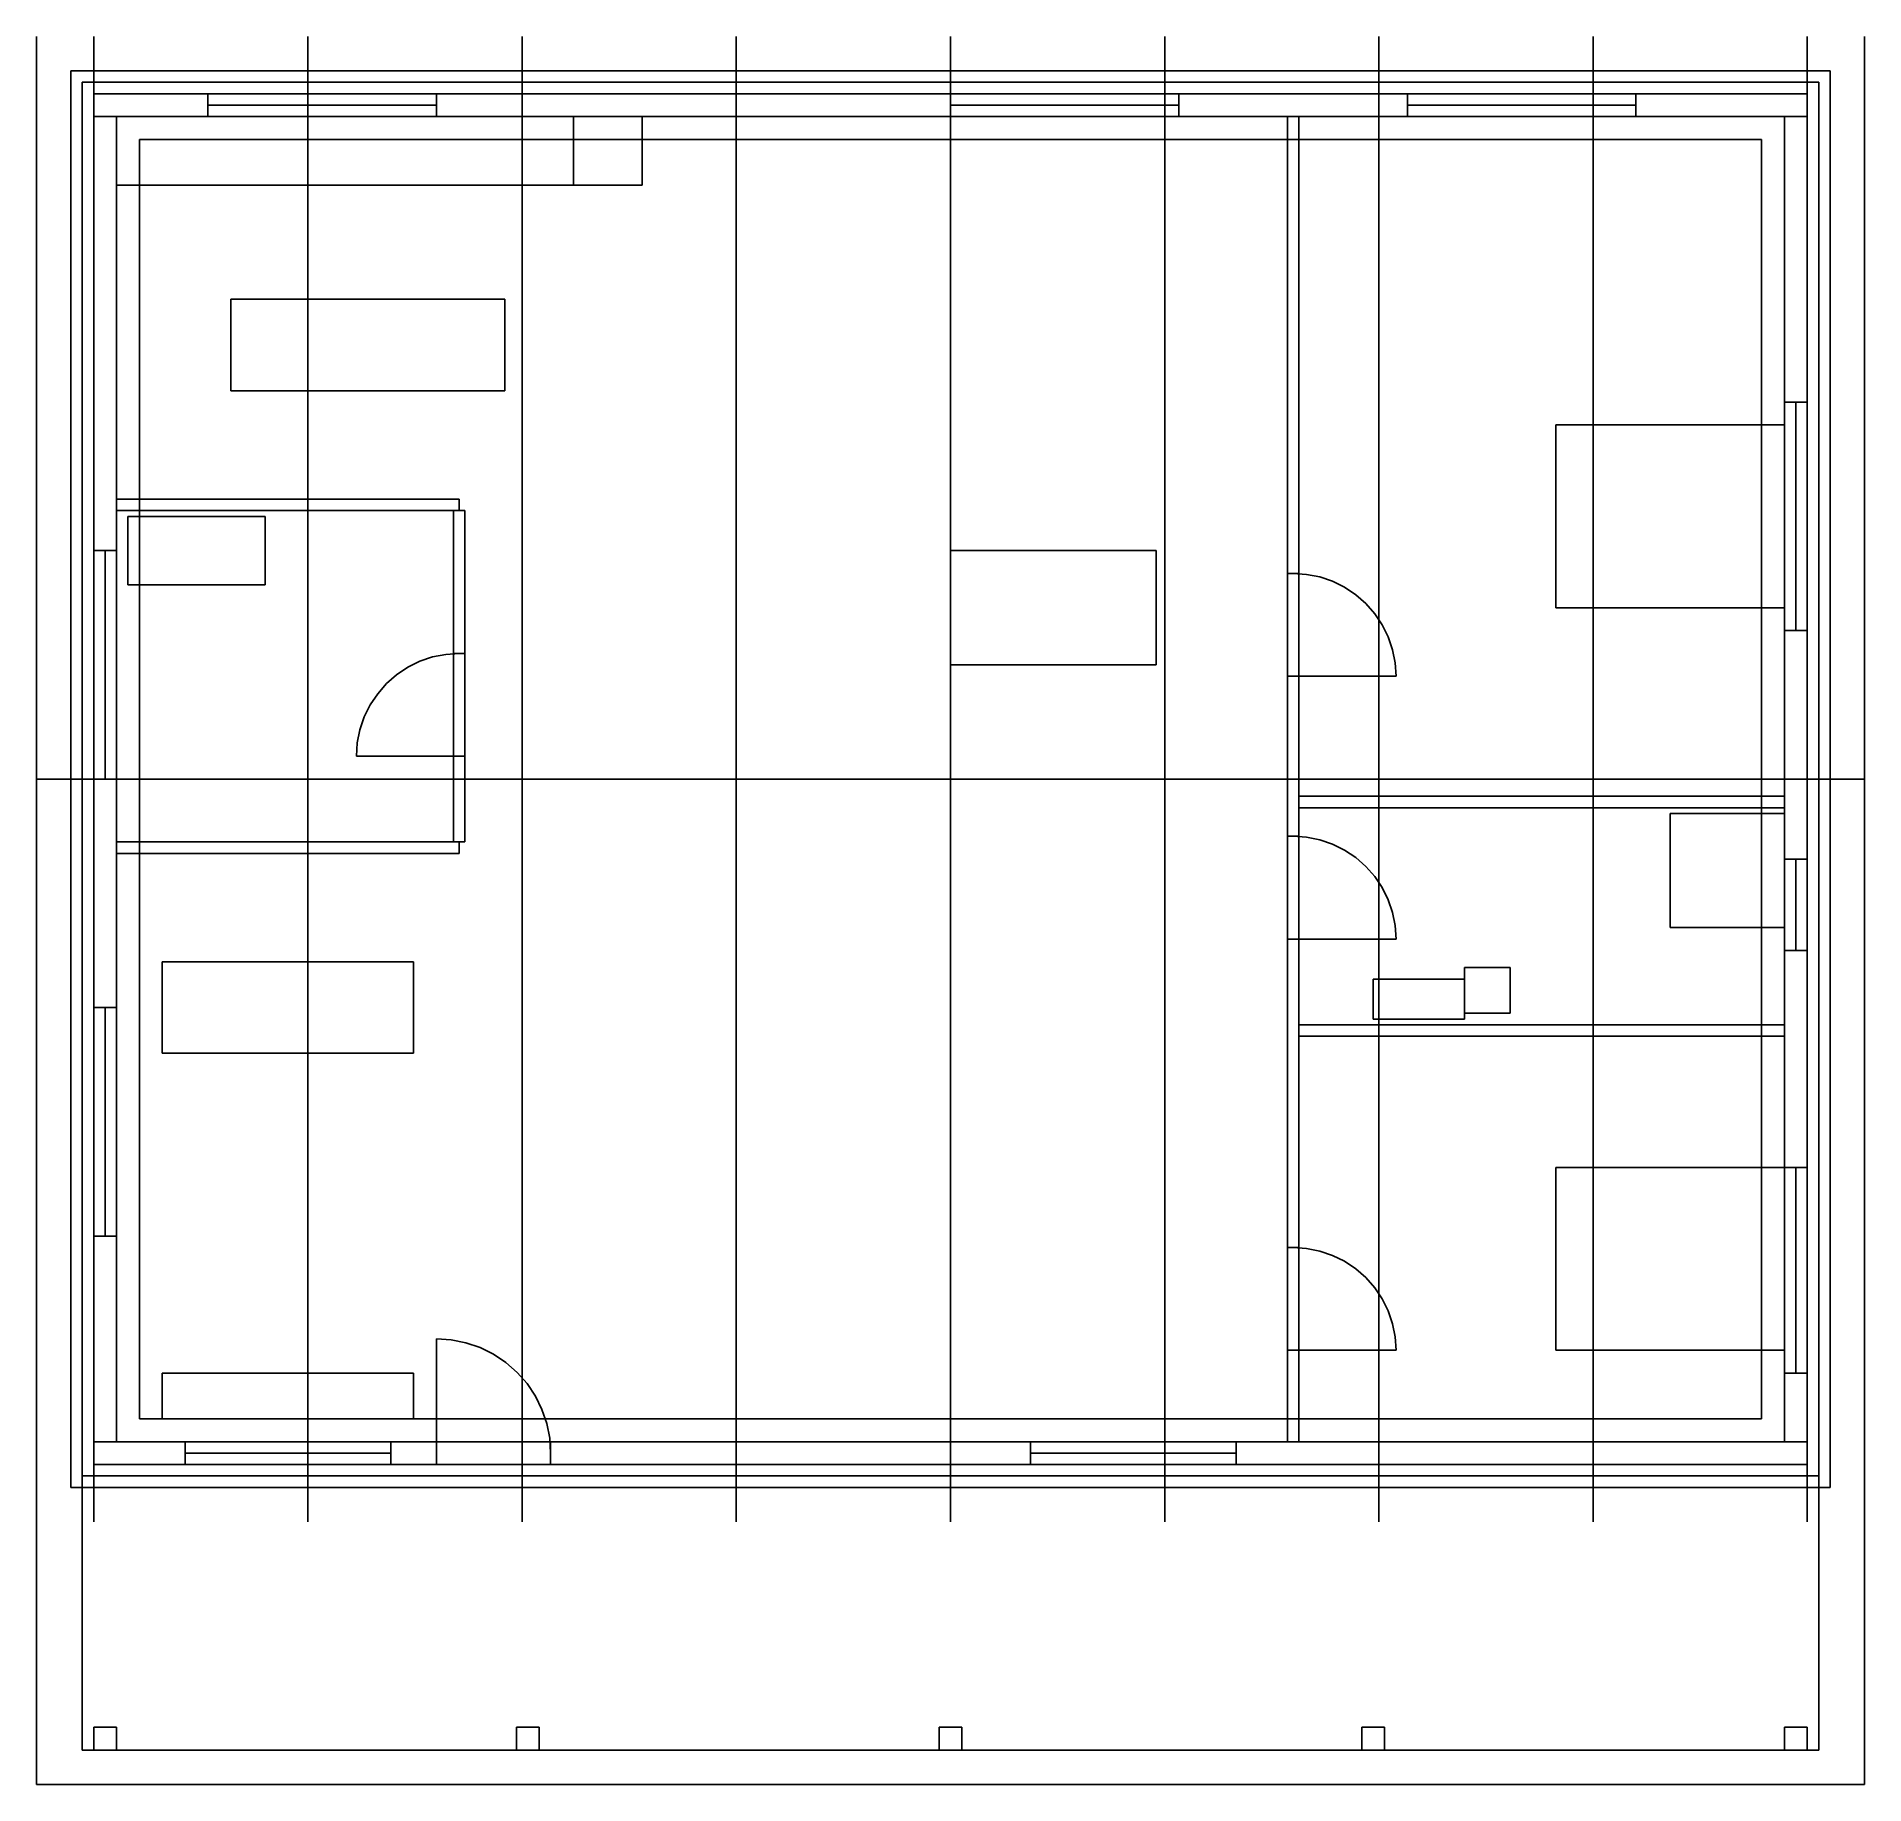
# Model space of a CAD drawing. Header units: metres. Extents: x -0.5 to 15.5, y -2.8 to 12.5.
import ezdxf

# ---------------------------------------------------------------- set-up
doc = ezdxf.new("R2010")
doc.units = ezdxf.units.M

msp = doc.modelspace()

# ---------------------------------------------------------------- linework, layer by layer
at = {"layer": 'FIX', "color": 1}
for p, q in [((4.2, 11.8), (0.2, 11.8)), ((0.2, 11.8), (0.2, 11.2)), ((4.2, 11.8, 0.9), (0.2, 11.8, 0.9)), ((0.2, 11.8, 0.9), (0.2, 11.2, 0.9)), ((0.2, 11.8), (0.2, 11.8, 0.9)), ((4.2, 11.2), (4.2, 11.8)), ((4.2, 11.2, 0.9), (4.2, 11.8, 0.9)), ((4.2, 11.8), (4.2, 11.8, 0.9)), ((4.8, 11.8), (4.2, 11.8)), ((4.8, 11.8, 2), (4.2, 11.8, 2)), ((4.2, 11.8, 2), (4.2, 11.2, 2)), ((4.2, 11.8), (4.2, 11.8, 2)), ((4.8, 11.2), (4.8, 11.8)), ((4.8, 11.2, 2), (4.8, 11.8, 2)), ((4.8, 11.8), (4.8, 11.8, 2)), ((0.2, 11.2), (4.2, 11.2)), ((0.2, 11.2, 0.9), (4.2, 11.2, 0.9)), ((0.2, 11.2), (0.2, 11.2, 0.9)), ((4.2, 11.2), (4.2, 11.2, 0.9)), ((4.2, 11.2), (4.8, 11.2)), ((4.2, 11.2, 2), (4.8, 11.2, 2)), ((4.2, 11.2), (4.2, 11.2, 2)), ((4.8, 11.2), (4.8, 11.2, 2)), ((3.6, 10.2), (1.2, 10.2)), ((1.2, 10.2), (1.2, 9.4)), ((3.6, 10.2, 0.9), (1.2, 10.2, 0.9)), ((1.2, 10.2, 0.9), (1.2, 9.4, 0.9)), ((1.2, 10.2), (1.2, 10.2, 0.9)), ((3.6, 9.4), (3.6, 10.2)), ((3.6, 9.4, 0.9), (3.6, 10.2, 0.9)), ((3.6, 10.2), (3.6, 10.2, 0.9)), ((1.2, 9.4), (3.6, 9.4)), ((1.2, 9.4, 0.9), (3.6, 9.4, 0.9)), ((1.2, 9.4), (1.2, 9.4, 0.9)), ((3.6, 9.4), (3.6, 9.4, 0.9)), ((14.8, 9.1), (12.8, 9.1)), ((12.8, 9.1), (12.8, 7.5)), ((14.8, 9.1, 0.5), (12.8, 9.1, 0.5)), ((12.8, 9.1, 0.5), (12.8, 7.5, 0.5)), ((12.8, 9.1), (12.8, 9.1, 0.5)), ((14.8, 7.5), (14.8, 9.1)), ((14.8, 7.5, 0.5), (14.8, 9.1, 0.5)), ((14.8, 9.1), (14.8, 9.1, 0.5)), ((1.5, 8.3), (0.3, 8.3)), ((0.3, 8.3), (0.3, 7.7)), ((1.5, 8.3, 0.75), (0.3, 8.3, 0.75)), ((0.3, 8.3, 0.75), (0.3, 7.7, 0.75)), ((0.3, 8.3), (0.3, 8.3, 0.75)), ((1.5, 7.7), (1.5, 8.3)), ((1.5, 7.7, 0.75), (1.5, 8.3, 0.75)), ((1.5, 8.3), (1.5, 8.3, 0.75)), ((9.3, 8), (7.5, 8)), ((7.5, 8), (7.5, 7)), ((9.3, 8, 0.75), (7.5, 8, 0.75)), ((7.5, 8, 0.75), (7.5, 7, 0.75)), ((7.5, 8), (7.5, 8, 0.75)), ((9.3, 7), (9.3, 8)), ((9.3, 7, 0.75), (9.3, 8, 0.75)), ((9.3, 8), (9.3, 8, 0.75)), ((0.3, 7.7), (1.5, 7.7)), ((0.3, 7.7, 0.75), (1.5, 7.7, 0.75)), ((0.3, 7.7), (0.3, 7.7, 0.75)), ((1.5, 7.7), (1.5, 7.7, 0.75)), ((12.8, 7.5), (14.8, 7.5)), ((12.8, 7.5, 0.5), (14.8, 7.5, 0.5)), ((12.8, 7.5), (12.8, 7.5, 0.5)), ((14.8, 7.5), (14.8, 7.5, 0.5)), ((7.5, 7), (9.3, 7)), ((7.5, 7, 0.75), (9.3, 7, 0.75)), ((7.5, 7), (7.5, 7, 0.75)), ((9.3, 7), (9.3, 7, 0.75)), ((14.8, 5.7), (13.8, 5.7)), ((13.8, 5.7), (13.8, 4.7)), ((14.8, 5.7, 0.05), (13.8, 5.7, 0.05)), ((13.8, 5.7, 0.05), (13.8, 4.7, 0.05)), ((13.8, 5.7), (13.8, 5.7, 0.05)), ((14.8, 4.7), (14.8, 5.7)), ((14.8, 4.7, 0.05), (14.8, 5.7, 0.05)), ((14.8, 5.7), (14.8, 5.7, 0.05)), ((13.8, 4.7), (14.8, 4.7)), ((13.8, 4.7, 0.05), (14.8, 4.7, 0.05)), ((13.8, 4.7), (13.8, 4.7, 0.05)), ((14.8, 4.7), (14.8, 4.7, 0.05)), ((2.8, 4.4), (0.6, 4.4)), ((0.6, 4.4), (0.6, 3.6)), ((2.8, 4.4, 0.45), (0.6, 4.4, 0.45)), ((0.6, 4.4, 0.45), (0.6, 3.6, 0.45)), ((0.6, 4.4), (0.6, 4.4, 0.45)), ((2.8, 3.6), (2.8, 4.4)), ((2.8, 3.6, 0.45), (2.8, 4.4, 0.45)), ((2.8, 4.4), (2.8, 4.4, 0.45)), ((12.4, 4.35), (12, 4.35)), ((12, 4.35), (12, 3.95)), ((12.4, 4.35, 0.4), (12, 4.35, 0.4)), ((12, 4.35, 0.4), (12, 3.95, 0.4)), ((12, 4.35), (12, 4.35, 0.4)), ((12.4, 3.95), (12.4, 4.35)), ((12.4, 3.95, 0.4), (12.4, 4.35, 0.4)), ((12.4, 4.35), (12.4, 4.35, 0.4)), ((12, 4.25), (11.2, 4.25)), ((11.2, 4.25), (11.2, 3.9)), ((12, 4.25, 0.85), (11.2, 4.25, 0.85)), ((11.2, 4.25, 0.85), (11.2, 3.9, 0.85)), ((11.2, 4.25), (11.2, 4.25, 0.85)), ((12, 3.9), (12, 4.25)), ((12, 3.9, 0.85), (12, 4.25, 0.85)), ((12, 4.25), (12, 4.25, 0.85)), ((11.2, 3.9), (12, 3.9)), ((11.2, 3.9, 0.85), (12, 3.9, 0.85)), ((11.2, 3.9), (11.2, 3.9, 0.85)), ((12, 3.95), (12.4, 3.95)), ((12, 3.95, 0.4), (12.4, 3.95, 0.4)), ((12, 3.95), (12, 3.95, 0.4)), ((12, 3.9), (12, 3.9, 0.85)), ((12.4, 3.95), (12.4, 3.95, 0.4)), ((0.6, 3.6), (2.8, 3.6)), ((0.6, 3.6, 0.45), (2.8, 3.6, 0.45)), ((0.6, 3.6), (0.6, 3.6, 0.45)), ((2.8, 3.6), (2.8, 3.6, 0.45)), ((14.8, 2.6), (12.8, 2.6)), ((12.8, 2.6), (12.8, 1)), ((14.8, 2.6, 0.5), (12.8, 2.6, 0.5)), ((12.8, 2.6, 0.5), (12.8, 1, 0.5)), ((12.8, 2.6), (12.8, 2.6, 0.5)), ((14.8, 1), (14.8, 2.6)), ((14.8, 1, 0.5), (14.8, 2.6, 0.5)), ((14.8, 2.6), (14.8, 2.6, 0.5)), ((12.8, 1), (14.8, 1)), ((12.8, 1, 0.5), (14.8, 1, 0.5)), ((12.8, 1), (12.8, 1, 0.5)), ((14.8, 1), (14.8, 1, 0.5)), ((2.8, 0.8), (0.6, 0.8)), ((0.6, 0.8), (0.6, 0.4)), ((2.8, 0.8, 0.5), (0.6, 0.8, 0.5)), ((0.6, 0.8, 0.5), (0.6, 0.4, 0.5)), ((0.6, 0.8), (0.6, 0.8, 0.5)), ((2.8, 0.4), (2.8, 0.8)), ((2.8, 0.4, 0.5), (2.8, 0.8, 0.5)), ((2.8, 0.8), (2.8, 0.8, 0.5)), ((0.6, 0.4), (2.8, 0.4)), ((0.6, 0.4, 0.5), (2.8, 0.4, 0.5)), ((0.6, 0.4), (0.6, 0.4, 0.5)), ((2.8, 0.4), (2.8, 0.4, 0.5))]:
    msp.add_line(p, q, dxfattribs=at)
at = {"layer": 'OPEN', "color": 1}
for p, q in [((1, 12, 0.9), (3, 12, 0.9)), ((3, 12, 2.1), (1, 12, 2.1)), ((1, 12, 2.1), (1, 12, 0.9)), ((2, 12, 0.9), (2, 12, 2.1)), ((3, 12, 0.9), (3, 12, 2.1)), ((7.5, 12, 0.9), (9.5, 12, 0.9)), ((9.5, 12, 2.1), (7.5, 12, 2.1)), ((7.5, 12, 2.1), (7.5, 12, 0.9)), ((8.5, 12, 0.9), (8.5, 12, 2.1)), ((9.5, 12, 0.9), (9.5, 12, 2.1)), ((11.5, 12, 0.9), (13.5, 12, 0.9)), ((13.5, 12, 2.1), (11.5, 12, 2.1)), ((11.5, 12, 2.1), (11.5, 12, 0.9)), ((12.5, 12, 0.9), (12.5, 12, 2.1)), ((13.5, 12, 0.9), (13.5, 12, 2.1)), ((15, 7.3, 0.9), (15, 9.3, 0.9)), ((15, 9.3, 0.9), (15, 9.3, 2.1)), ((15, 9.3, 2.1), (15, 7.3, 2.1)), ((15, 8.3, 0.9), (15, 8.3, 2.1)), ((0, 6, 0.9), (0, 8, 0.9)), ((0, 8, 0.9), (0, 8, 2.1)), ((0, 8, 2.1), (0, 6, 2.1)), ((15, 7.3, 2.1), (15, 7.3, 0.9)), ((0, 7, 0.9), (0, 7, 2.1)), ((0, 6, 2.1), (0, 6, 0.9)), ((15, 4.5, 1.5), (15, 5.3, 1.5)), ((15, 5.3, 1.5), (15, 5.3, 2.1)), ((15, 5.3, 2.1), (15, 4.5, 2.1)), ((15, 4.9, 1.5), (15, 4.9, 2.1)), ((15, 4.5, 2.1), (15, 4.5, 1.5)), ((0, 2, 0.9), (0, 4, 0.9)), ((0, 4, 0.9), (0, 4, 2.1)), ((0, 4, 2.1), (0, 2, 2.1)), ((0, 3, 0.9), (0, 3, 2.1)), ((15, 0.8, 0.9), (15, 2.6, 0.9)), ((15, 2.6, 0.9), (15, 2.6, 2.1)), ((15, 2.6, 2.1), (15, 0.8, 2.1)), ((0, 2, 2.1), (0, 2, 0.9)), ((15, 1.7, 0.9), (15, 1.7, 2.1)), ((15, 0.8, 2.1), (15, 0.8, 0.9)), ((0.8, 0, 0.9), (2.6, 0, 0.9)), ((2.6, 0, 2.1), (0.8, 0, 2.1)), ((0.8, 0, 2.1), (0.8, 0, 0.9)), ((1.7, 0, 0.9), (1.7, 0, 2.1)), ((2.6, 0, 0.9), (2.6, 0, 2.1)), ((8.2, 0, 0.9), (10, 0, 0.9)), ((10, 0, 2.1), (8.2, 0, 2.1)), ((8.2, 0, 2.1), (8.2, 0, 0.9)), ((9.1, 0, 0.9), (9.1, 0, 2.1)), ((10, 0, 0.9), (10, 0, 2.1))]:
    msp.add_line(p, q, dxfattribs=at)
at = {"layer": 'PLAN', "color": 1}
for p, q in [((1, 11.8), (1, 12)), ((3, 11.8), (3, 12)), ((7.5, 11.8), (7.5, 12)), ((9.5, 11.8), (9.5, 12)), ((11.5, 11.8), (11.5, 12)), ((13.5, 11.8), (13.5, 12)), ((1, 11.9), (3, 11.9)), ((7.5, 11.9), (9.5, 11.9)), ((11.5, 11.9), (13.5, 11.9)), ((14.8, 9.3), (15, 9.3)), ((14.9, 7.3), (14.9, 9.3)), ((0, 8), (0.2, 8)), ((0.1, 6), (0.1, 8)), ((14.8, 7.3), (15, 7.3)), ((0, 6), (0.2, 6)), ((14.8, 5.3), (15, 5.3)), ((14.9, 4.5), (14.9, 5.3)), ((14.8, 4.5), (15, 4.5)), ((0, 4), (0.2, 4)), ((0.1, 2), (0.1, 4)), ((14.8, 2.6), (15, 2.6)), ((14.9, 0.8), (14.9, 2.6)), ((0, 2), (0.2, 2)), ((14.8, 0.8), (15, 0.8)), ((0.8, 0), (0.8, 0.2)), ((2.6, 0), (2.6, 0.2)), ((8.2, 0), (8.2, 0.2)), ((10, 0), (10, 0.2)), ((0.8, 0.1), (2.6, 0.1)), ((8.2, 0.1), (10, 0.1))]:
    msp.add_line(p, q, dxfattribs=at)
at = {"layer": 'ROOF', "color": 1}
for p, q in [((-0.5, 6, 3.78), (-0.5, 12.5, 2.61)), ((-0.5, -0.5, 2.61), (-0.5, 12.5, 2.61)), ((15.5, 6, 3.78), (15.5, 12.5, 2.61)), ((15.5, -0.5, 2.61), (15.5, 12.5, 2.61)), ((-0.5, -0.5, 2.61), (-0.5, 6, 3.78)), ((-0.5, 6, 3.78), (15.5, 6, 3.78)), ((15.5, -0.5, 2.61), (15.5, 6, 3.78)), ((-0.5, -2.8, 2.55), (-0.5, -0.5, 2.61)), ((15.5, -2.8, 2.55), (15.5, -0.5, 2.61)), ((-0.5, -2.8, 2.55), (15.5, -2.8, 2.55))]:
    msp.add_line(p, q, dxfattribs=at)
at = {"layer": 'SLAB', "color": 1}
for p, q in [((15.1, 12.1, -0.15), (-0.1, 12.1, -0.15)), ((-0.1, 12.1, -0.15), (-0.1, -0.1, -0.15)), ((15.1, 12.1), (-0.1, 12.1)), ((-0.1, 12.1), (-0.1, -0.1)), ((-0.1, 12.1, -0.15), (-0.1, 12.1)), ((15.1, -0.1, -0.15), (15.1, 12.1, -0.15)), ((15.1, -0.1), (15.1, 12.1)), ((15.1, 12.1, -0.15), (15.1, 12.1)), ((-0.1, -0.1, -0.15), (15.1, -0.1, -0.15)), ((-0.1, -0.1), (15.1, -0.1)), ((-0.1, -0.1, -0.15), (-0.1, -0.1)), ((-0.1, -0.1, -0.15), (-0.1, -2.5, -0.15)), ((-0.1, -0.1), (-0.1, -2.5)), ((15.1, -0.1, -0.15), (15.1, -0.1)), ((15.1, -2.5, -0.15), (15.1, -0.1, -0.15)), ((15.1, -2.5), (15.1, -0.1)), ((-0.1, -2.5, -0.15), (15.1, -2.5, -0.15)), ((-0.1, -2.5), (15.1, -2.5)), ((-0.1, -2.5, -0.15), (-0.1, -2.5)), ((15.1, -2.5, -0.15), (15.1, -2.5))]:
    msp.add_line(p, q, dxfattribs=at)
at = {"layer": 'STRUCT', "color": 1}
for p, q in [((15.2, 12.2, -0.55), (-0.2, 12.2, -0.55)), ((-0.2, 12.2, -0.55), (-0.2, -0.2, -0.55)), ((15.2, 12.2, -0.15), (-0.2, 12.2, -0.15)), ((-0.2, 12.2, -0.15), (-0.2, -0.2, -0.15)), ((-0.2, 12.2, -0.55), (-0.2, 12.2, -0.15)), ((15.2, -0.2, -0.55), (15.2, 12.2, -0.55)), ((15.2, -0.2, -0.15), (15.2, 12.2, -0.15)), ((15.2, 12.2, -0.55), (15.2, 12.2, -0.15)), ((14.6, 11.6, -0.55), (0.4, 11.6, -0.55)), ((0.4, 11.6, -0.55), (0.4, 0.4, -0.55)), ((14.6, 11.6, -0.15), (0.4, 11.6, -0.15)), ((0.4, 11.6, -0.15), (0.4, 0.4, -0.15)), ((0.4, 11.6, -0.55), (0.4, 11.6, -0.15)), ((14.6, 0.4, -0.55), (14.6, 11.6, -0.55)), ((14.6, 0.4, -0.15), (14.6, 11.6, -0.15)), ((14.6, 11.6, -0.55), (14.6, 11.6, -0.15)), ((0.4, 0.4, -0.55), (14.6, 0.4, -0.55)), ((0.4, 0.4, -0.15), (14.6, 0.4, -0.15)), ((0.4, 0.4, -0.55), (0.4, 0.4, -0.15)), ((14.6, 0.4, -0.55), (14.6, 0.4, -0.15)), ((-0.2, -0.2, -0.55), (15.2, -0.2, -0.55)), ((-0.2, -0.2, -0.15), (15.2, -0.2, -0.15)), ((-0.2, -0.2, -0.55), (-0.2, -0.2, -0.15)), ((15.2, -0.2, -0.55), (15.2, -0.2, -0.15)), ((0.2, -2.3), (0, -2.3)), ((0, -2.3), (0, -2.5)), ((0.2, -2.3, 2.7), (0, -2.3, 2.7)), ((0, -2.3, 2.7), (0, -2.5, 2.7)), ((0, -2.3), (0, -2.3, 2.7)), ((0.2, -2.5), (0.2, -2.3)), ((0.2, -2.5, 2.7), (0.2, -2.3, 2.7)), ((0.2, -2.3), (0.2, -2.3, 2.7)), ((3.9, -2.3), (3.7, -2.3)), ((3.7, -2.3), (3.7, -2.5)), ((3.9, -2.3, 2.7), (3.7, -2.3, 2.7)), ((3.7, -2.3, 2.7), (3.7, -2.5, 2.7)), ((3.7, -2.3), (3.7, -2.3, 2.7)), ((3.9, -2.5), (3.9, -2.3)), ((3.9, -2.5, 2.7), (3.9, -2.3, 2.7)), ((3.9, -2.3), (3.9, -2.3, 2.7)), ((7.6, -2.3), (7.4, -2.3)), ((7.4, -2.3), (7.4, -2.5)), ((7.6, -2.3, 2.7), (7.4, -2.3, 2.7)), ((7.4, -2.3, 2.7), (7.4, -2.5, 2.7)), ((7.4, -2.3), (7.4, -2.3, 2.7)), ((7.6, -2.5), (7.6, -2.3)), ((7.6, -2.5, 2.7), (7.6, -2.3, 2.7)), ((7.6, -2.3), (7.6, -2.3, 2.7)), ((11.3, -2.3), (11.1, -2.3)), ((11.1, -2.3), (11.1, -2.5)), ((11.3, -2.3, 2.7), (11.1, -2.3, 2.7)), ((11.1, -2.3, 2.7), (11.1, -2.5, 2.7)), ((11.1, -2.3), (11.1, -2.3, 2.7)), ((11.3, -2.5), (11.3, -2.3)), ((11.3, -2.5, 2.7), (11.3, -2.3, 2.7)), ((11.3, -2.3), (11.3, -2.3, 2.7)), ((15, -2.3), (14.8, -2.3)), ((14.8, -2.3), (14.8, -2.5)), ((15, -2.3, 2.7), (14.8, -2.3, 2.7)), ((14.8, -2.3, 2.7), (14.8, -2.5, 2.7)), ((14.8, -2.3), (14.8, -2.3, 2.7)), ((15, -2.5), (15, -2.3)), ((15, -2.5, 2.7), (15, -2.3, 2.7)), ((15, -2.3), (15, -2.3, 2.7)), ((0, -2.5), (0.2, -2.5)), ((0, -2.5, 2.7), (0.2, -2.5, 2.7)), ((0, -2.5), (0, -2.5, 2.7)), ((0.2, -2.5), (0.2, -2.5, 2.7)), ((3.7, -2.5), (3.9, -2.5)), ((3.7, -2.5, 2.7), (3.9, -2.5, 2.7)), ((3.7, -2.5), (3.7, -2.5, 2.7)), ((3.9, -2.5), (3.9, -2.5, 2.7)), ((7.4, -2.5), (7.6, -2.5)), ((7.4, -2.5, 2.7), (7.6, -2.5, 2.7)), ((7.4, -2.5), (7.4, -2.5, 2.7)), ((7.6, -2.5), (7.6, -2.5, 2.7)), ((11.1, -2.5), (11.3, -2.5)), ((11.1, -2.5, 2.7), (11.3, -2.5, 2.7)), ((11.1, -2.5), (11.1, -2.5, 2.7)), ((11.3, -2.5), (11.3, -2.5, 2.7)), ((14.8, -2.5), (15, -2.5)), ((14.8, -2.5, 2.7), (15, -2.5, 2.7)), ((14.8, -2.5), (14.8, -2.5, 2.7)), ((15, -2.5), (15, -2.5, 2.7))]:
    msp.add_line(p, q, dxfattribs=at)
at = {"layer": 'SWING', "color": 1}
for p, q in [((10.6175, 7.7923), (10.5, 7.8)), ((10.7329, 7.7693), (10.6175, 7.7923)), ((10.8444, 7.7315), (10.7329, 7.7693)), ((10.95, 7.6794), (10.8444, 7.7315)), ((11.0479, 7.614), (10.95, 7.6794)), ((11.1364, 7.5364), (11.0479, 7.614)), ((11.214, 7.4479), (11.1364, 7.5364)), ((11.2794, 7.35), (11.214, 7.4479)), ((11.3315, 7.2444), (11.2794, 7.35)), ((11.3693, 7.1329), (11.3315, 7.2444)), ((2.8556, 7.0315), (2.9671, 7.0693)), ((2.9671, 7.0693), (3.0825, 7.0923)), ((3.0825, 7.0923), (3.2, 7.1)), ((11.3923, 7.0175), (11.3693, 7.1329)), ((2.5636, 6.8364), (2.6521, 6.914)), ((2.6521, 6.914), (2.75, 6.9794)), ((2.75, 6.9794), (2.8556, 7.0315)), ((10.5, 6.9), (11.4, 6.9)), ((11.4, 6.9), (11.3923, 7.0175)), ((2.4206, 6.65), (2.486, 6.7479)), ((2.486, 6.7479), (2.5636, 6.8364)), ((2.3685, 6.5444), (2.4206, 6.65)), ((2.3077, 6.3175), (2.3307, 6.4329)), ((2.3307, 6.4329), (2.3685, 6.5444)), ((2.3, 6.2), (2.3077, 6.3175)), ((3.2, 6.2), (2.3, 6.2)), ((10.6175, 5.4923), (10.5, 5.5)), ((10.7329, 5.4693), (10.6175, 5.4923)), ((10.8444, 5.4315), (10.7329, 5.4693)), ((10.95, 5.3794), (10.8444, 5.4315)), ((11.0479, 5.314), (10.95, 5.3794)), ((11.1364, 5.2364), (11.0479, 5.314)), ((11.214, 5.1479), (11.1364, 5.2364)), ((11.2794, 5.05), (11.214, 5.1479)), ((11.3315, 4.9444), (11.2794, 5.05)), ((11.3693, 4.8329), (11.3315, 4.9444)), ((11.3923, 4.7175), (11.3693, 4.8329)), ((11.4, 4.6), (11.3923, 4.7175)), ((10.5, 4.6), (11.4, 4.6)), ((10.6175, 1.8923), (10.5, 1.9)), ((10.7329, 1.8693), (10.6175, 1.8923)), ((10.8444, 1.8315), (10.7329, 1.8693)), ((10.95, 1.7794), (10.8444, 1.8315)), ((11.0479, 1.714), (10.95, 1.7794)), ((11.1364, 1.6364), (11.0479, 1.714)), ((11.214, 1.5479), (11.1364, 1.6364)), ((11.2794, 1.45), (11.214, 1.5479)), ((11.3315, 1.3444), (11.2794, 1.45)), ((11.3693, 1.2329), (11.3315, 1.3444)), ((11.3923, 1.1175), (11.3693, 1.2329)), ((3, 0.1), (3, 1.1)), ((3, 1.1), (3.1305, 1.0914)), ((3.1305, 1.0914), (3.2588, 1.0659)), ((3.2588, 1.0659), (3.3827, 1.0239)), ((3.3827, 1.0239), (3.5, 0.966)), ((3.5, 0.966), (3.6088, 0.8934)), ((10.5, 1), (11.4, 1)), ((11.4, 1), (11.3923, 1.1175)), ((3.6088, 0.8934), (3.7071, 0.8071)), ((3.7071, 0.8071), (3.7934, 0.7088)), ((3.7934, 0.7088), (3.866, 0.6)), ((3.866, 0.6), (3.9239, 0.4827)), ((3.9239, 0.4827), (3.9659, 0.3588)), ((3.9659, 0.3588), (3.9914, 0.2305)), ((3.9914, 0.2305), (4, 0.1))]:
    msp.add_line(p, q, dxfattribs=at)
at = {"layer": 'TRUSS', "color": 1}
for p, q in [((0, 6, 3.78), (0, 12.5, 2.61)), ((1.875, 6, 3.78), (1.875, 12.5, 2.61)), ((3.75, 6, 3.78), (3.75, 12.5, 2.61)), ((5.625, 6, 3.78), (5.625, 12.5, 2.61)), ((7.5, 6, 3.78), (7.5, 12.5, 2.61)), ((9.375, 6, 3.78), (9.375, 12.5, 2.61)), ((11.25, 6, 3.78), (11.25, 12.5, 2.61)), ((13.125, 6, 3.78), (13.125, 12.5, 2.61)), ((15, 6, 3.78), (15, 12.5, 2.61)), ((0, 0, 2.7), (0, 12, 2.7)), ((1.875, 0, 2.7), (1.875, 12, 2.7)), ((3.75, 0, 2.7), (3.75, 12, 2.7)), ((5.625, 0, 2.7), (5.625, 12, 2.7)), ((7.5, 0, 2.7), (7.5, 12, 2.7)), ((9.375, 0, 2.7), (9.375, 12, 2.7)), ((11.25, 0, 2.7), (11.25, 12, 2.7)), ((13.125, 0, 2.7), (13.125, 12, 2.7)), ((15, 0, 2.7), (15, 12, 2.7)), ((0, -0.5, 2.61), (0, 6, 3.78)), ((0, 6, 2.7), (0, 6, 3.78)), ((1.875, -0.5, 2.61), (1.875, 6, 3.78)), ((1.875, 6, 2.7), (1.875, 6, 3.78)), ((3.75, -0.5, 2.61), (3.75, 6, 3.78)), ((3.75, 6, 2.7), (3.75, 6, 3.78)), ((5.625, -0.5, 2.61), (5.625, 6, 3.78)), ((5.625, 6, 2.7), (5.625, 6, 3.78)), ((7.5, -0.5, 2.61), (7.5, 6, 3.78)), ((7.5, 6, 2.7), (7.5, 6, 3.78)), ((9.375, -0.5, 2.61), (9.375, 6, 3.78)), ((9.375, 6, 2.7), (9.375, 6, 3.78)), ((11.25, -0.5, 2.61), (11.25, 6, 3.78)), ((11.25, 6, 2.7), (11.25, 6, 3.78)), ((13.125, -0.5, 2.61), (13.125, 6, 3.78)), ((13.125, 6, 2.7), (13.125, 6, 3.78)), ((15, -0.5, 2.61), (15, 6, 3.78)), ((15, 6, 2.7), (15, 6, 3.78)), ((0, -2.5, 2.55), (15, -2.5, 2.55))]:
    msp.add_line(p, q, dxfattribs=at)
at = {"layer": 'WALL', "color": 1}
for p, q in [((15, 12), (0, 12)), ((0, 12), (0, 11.8)), ((15, 12, 2.7), (0, 12, 2.7)), ((0, 12, 2.7), (0, 11.8, 2.7)), ((0, 12), (0, 12, 2.7)), ((15, 11.8), (15, 12)), ((15, 11.8, 2.7), (15, 12, 2.7)), ((15, 12), (15, 12, 2.7)), ((0, 11.8), (15, 11.8)), ((0, 11.8, 2.7), (15, 11.8, 2.7)), ((0, 11.8), (0, 11.8, 2.7)), ((0.2, 11.8), (0, 11.8)), ((0, 11.8), (0, 0.2)), ((0.2, 11.8, 2.7), (0, 11.8, 2.7)), ((0, 11.8, 2.7), (0, 0.2, 2.7)), ((0.2, 0.2), (0.2, 11.8)), ((0.2, 0.2, 2.7), (0.2, 11.8, 2.7)), ((0.2, 11.8), (0.2, 11.8, 2.7)), ((10.55, 11.8), (10.45, 11.8)), ((10.45, 11.8), (10.45, 7.8)), ((10.55, 11.8, 2.7), (10.45, 11.8, 2.7)), ((10.45, 11.8, 2.7), (10.45, 7.8, 2.7)), ((10.45, 11.8), (10.45, 11.8, 2.7)), ((10.55, 7.8), (10.55, 11.8)), ((10.55, 7.8, 2.7), (10.55, 11.8, 2.7)), ((10.55, 11.8), (10.55, 11.8, 2.7)), ((15, 11.8), (14.8, 11.8)), ((14.8, 11.8), (14.8, 0.2)), ((15, 11.8, 2.7), (14.8, 11.8, 2.7)), ((14.8, 11.8, 2.7), (14.8, 0.2, 2.7)), ((14.8, 11.8), (14.8, 11.8, 2.7)), ((15, 11.8), (15, 11.8, 2.7)), ((15, 0.2), (15, 11.8)), ((15, 0.2, 2.7), (15, 11.8, 2.7)), ((3.2, 8.45), (0.2, 8.45)), ((0.2, 8.45), (0.2, 8.35)), ((3.2, 8.45, 2.7), (0.2, 8.45, 2.7)), ((0.2, 8.45, 2.7), (0.2, 8.35, 2.7)), ((0.2, 8.45), (0.2, 8.45, 2.7)), ((0.2, 8.35), (3.2, 8.35)), ((0.2, 8.35, 2.7), (3.2, 8.35, 2.7)), ((0.2, 8.35), (0.2, 8.35, 2.7)), ((3.25, 8.35), (3.15, 8.35)), ((3.15, 8.35), (3.15, 7.1)), ((3.25, 8.35, 2.7), (3.15, 8.35, 2.7)), ((3.15, 8.35, 2.7), (3.15, 7.1, 2.7)), ((3.15, 8.35), (3.15, 8.35, 2.7)), ((3.2, 8.35), (3.2, 8.45)), ((3.2, 8.35, 2.7), (3.2, 8.45, 2.7)), ((3.2, 8.45), (3.2, 8.45, 2.7)), ((3.2, 8.35), (3.2, 8.35, 2.7)), ((3.25, 7.1), (3.25, 8.35)), ((3.25, 7.1, 2.7), (3.25, 8.35, 2.7)), ((3.25, 8.35), (3.25, 8.35, 2.7)), ((10.55, 7.8, 2.1), (10.45, 7.8, 2.1)), ((10.45, 7.8, 2.1), (10.45, 6.9, 2.1)), ((10.55, 7.8, 2.7), (10.45, 7.8, 2.7)), ((10.45, 7.8, 2.7), (10.45, 6.9, 2.7)), ((10.45, 7.8, 2.1), (10.45, 7.8, 2.7)), ((10.45, 7.8), (10.55, 7.8)), ((10.45, 7.8), (10.45, 7.8, 2.7)), ((10.55, 6.9, 2.1), (10.55, 7.8, 2.1)), ((10.55, 6.9, 2.7), (10.55, 7.8, 2.7)), ((10.55, 7.8, 2.1), (10.55, 7.8, 2.7)), ((10.55, 7.8), (10.55, 7.8, 2.7)), ((3.25, 7.1, 2.1), (3.15, 7.1, 2.1)), ((3.15, 7.1, 2.1), (3.15, 6.2, 2.1)), ((3.25, 7.1, 2.7), (3.15, 7.1, 2.7)), ((3.15, 7.1, 2.7), (3.15, 6.2, 2.7)), ((3.15, 7.1, 2.1), (3.15, 7.1, 2.7)), ((3.15, 7.1), (3.25, 7.1)), ((3.15, 7.1), (3.15, 7.1, 2.7)), ((3.25, 6.2, 2.1), (3.25, 7.1, 2.1)), ((3.25, 6.2, 2.7), (3.25, 7.1, 2.7)), ((3.25, 7.1, 2.1), (3.25, 7.1, 2.7)), ((3.25, 7.1), (3.25, 7.1, 2.7)), ((10.55, 6.9), (10.45, 6.9)), ((10.45, 6.9), (10.45, 5.5)), ((10.55, 6.9, 2.7), (10.45, 6.9, 2.7)), ((10.45, 6.9, 2.7), (10.45, 5.5, 2.7)), ((10.45, 6.9), (10.45, 6.9, 2.7)), ((10.45, 6.9, 2.1), (10.55, 6.9, 2.1)), ((10.45, 6.9, 2.1), (10.45, 6.9, 2.7)), ((10.55, 5.5), (10.55, 6.9)), ((10.55, 5.5, 2.7), (10.55, 6.9, 2.7)), ((10.55, 6.9), (10.55, 6.9, 2.7)), ((10.55, 6.9, 2.1), (10.55, 6.9, 2.7)), ((3.25, 6.2), (3.15, 6.2)), ((3.15, 6.2), (3.15, 5.45)), ((3.25, 6.2, 2.7), (3.15, 6.2, 2.7)), ((3.15, 6.2, 2.7), (3.15, 5.45, 2.7)), ((3.15, 6.2), (3.15, 6.2, 2.7)), ((3.15, 6.2, 2.1), (3.25, 6.2, 2.1)), ((3.15, 6.2, 2.1), (3.15, 6.2, 2.7)), ((3.25, 5.45), (3.25, 6.2)), ((3.25, 5.45, 2.7), (3.25, 6.2, 2.7)), ((3.25, 6.2), (3.25, 6.2, 2.7)), ((3.25, 6.2, 2.1), (3.25, 6.2, 2.7)), ((14.8, 5.85), (10.55, 5.85)), ((10.55, 5.85), (10.55, 5.75)), ((14.8, 5.85, 2.7), (10.55, 5.85, 2.7)), ((10.55, 5.85, 2.7), (10.55, 5.75, 2.7)), ((10.55, 5.85), (10.55, 5.85, 2.7)), ((14.8, 5.75), (14.8, 5.85)), ((14.8, 5.75, 2.7), (14.8, 5.85, 2.7)), ((14.8, 5.85), (14.8, 5.85, 2.7)), ((10.55, 5.75), (14.8, 5.75)), ((10.55, 5.75, 2.7), (14.8, 5.75, 2.7)), ((10.55, 5.75), (10.55, 5.75, 2.7)), ((14.8, 5.75), (14.8, 5.75, 2.7)), ((3.2, 5.45), (0.2, 5.45)), ((0.2, 5.45), (0.2, 5.35)), ((3.2, 5.45, 2.7), (0.2, 5.45, 2.7)), ((0.2, 5.45, 2.7), (0.2, 5.35, 2.7)), ((0.2, 5.45), (0.2, 5.45, 2.7)), ((3.15, 5.45), (3.25, 5.45)), ((3.15, 5.45, 2.7), (3.25, 5.45, 2.7)), ((3.15, 5.45), (3.15, 5.45, 2.7)), ((3.2, 5.35), (3.2, 5.45)), ((3.2, 5.35, 2.7), (3.2, 5.45, 2.7)), ((3.2, 5.45), (3.2, 5.45, 2.7)), ((3.25, 5.45), (3.25, 5.45, 2.7)), ((10.55, 5.5, 2.1), (10.45, 5.5, 2.1)), ((10.45, 5.5, 2.1), (10.45, 4.6, 2.1)), ((10.55, 5.5, 2.7), (10.45, 5.5, 2.7)), ((10.45, 5.5, 2.7), (10.45, 4.6, 2.7)), ((10.45, 5.5, 2.1), (10.45, 5.5, 2.7)), ((10.45, 5.5), (10.55, 5.5)), ((10.45, 5.5), (10.45, 5.5, 2.7)), ((10.55, 4.6, 2.1), (10.55, 5.5, 2.1)), ((10.55, 4.6, 2.7), (10.55, 5.5, 2.7)), ((10.55, 5.5, 2.1), (10.55, 5.5, 2.7)), ((10.55, 5.5), (10.55, 5.5, 2.7)), ((0.2, 5.35), (3.2, 5.35)), ((0.2, 5.35, 2.7), (3.2, 5.35, 2.7)), ((0.2, 5.35), (0.2, 5.35, 2.7)), ((3.2, 5.35), (3.2, 5.35, 2.7)), ((10.55, 4.6), (10.45, 4.6)), ((10.45, 4.6), (10.45, 1.9)), ((10.55, 4.6, 2.7), (10.45, 4.6, 2.7)), ((10.45, 4.6, 2.7), (10.45, 1.9, 2.7)), ((10.45, 4.6), (10.45, 4.6, 2.7)), ((10.45, 4.6, 2.1), (10.55, 4.6, 2.1)), ((10.45, 4.6, 2.1), (10.45, 4.6, 2.7)), ((10.55, 1.9), (10.55, 4.6)), ((10.55, 1.9, 2.7), (10.55, 4.6, 2.7)), ((10.55, 4.6), (10.55, 4.6, 2.7)), ((10.55, 4.6, 2.1), (10.55, 4.6, 2.7)), ((14.8, 3.85), (10.55, 3.85)), ((10.55, 3.85), (10.55, 3.75)), ((14.8, 3.85, 2.7), (10.55, 3.85, 2.7)), ((10.55, 3.85, 2.7), (10.55, 3.75, 2.7)), ((10.55, 3.85), (10.55, 3.85, 2.7)), ((14.8, 3.75), (14.8, 3.85)), ((14.8, 3.75, 2.7), (14.8, 3.85, 2.7)), ((14.8, 3.85), (14.8, 3.85, 2.7)), ((10.55, 3.75), (14.8, 3.75)), ((10.55, 3.75, 2.7), (14.8, 3.75, 2.7)), ((10.55, 3.75), (10.55, 3.75, 2.7)), ((14.8, 3.75), (14.8, 3.75, 2.7)), ((10.55, 1.9, 2.1), (10.45, 1.9, 2.1)), ((10.45, 1.9, 2.1), (10.45, 1, 2.1)), ((10.55, 1.9, 2.7), (10.45, 1.9, 2.7)), ((10.45, 1.9, 2.7), (10.45, 1, 2.7)), ((10.45, 1.9, 2.1), (10.45, 1.9, 2.7)), ((10.45, 1.9), (10.55, 1.9)), ((10.45, 1.9), (10.45, 1.9, 2.7)), ((10.55, 1, 2.1), (10.55, 1.9, 2.1)), ((10.55, 1, 2.7), (10.55, 1.9, 2.7)), ((10.55, 1.9, 2.1), (10.55, 1.9, 2.7)), ((10.55, 1.9), (10.55, 1.9, 2.7)), ((10.55, 1), (10.45, 1)), ((10.45, 1), (10.45, 0.2)), ((10.55, 1, 2.7), (10.45, 1, 2.7)), ((10.45, 1, 2.7), (10.45, 0.2, 2.7)), ((10.45, 1), (10.45, 1, 2.7)), ((10.45, 1, 2.1), (10.55, 1, 2.1)), ((10.45, 1, 2.1), (10.45, 1, 2.7)), ((10.55, 0.2), (10.55, 1)), ((10.55, 0.2, 2.7), (10.55, 1, 2.7)), ((10.55, 1), (10.55, 1, 2.7)), ((10.55, 1, 2.1), (10.55, 1, 2.7)), ((3, 0.2), (0, 0.2)), ((0, 0.2), (0, 0)), ((3, 0.2, 2.7), (0, 0.2, 2.7)), ((0, 0.2, 2.7), (0, 0, 2.7)), ((0, 0.2), (0, 0.2, 2.7)), ((0, 0.2), (0.2, 0.2)), ((0, 0.2, 2.7), (0.2, 0.2, 2.7)), ((0.2, 0.2), (0.2, 0.2, 2.7)), ((3, 0), (3, 0.2)), ((3, 0, 2.7), (3, 0.2, 2.7)), ((3, 0.2), (3, 0.2, 2.7)), ((4, 0.2, 2.1), (3, 0.2, 2.1)), ((3, 0.2, 2.1), (3, 0, 2.1)), ((4, 0.2, 2.7), (3, 0.2, 2.7)), ((3, 0.2, 2.1), (3, 0.2, 2.7)), ((4, 0, 2.1), (4, 0.2, 2.1)), ((4, 0, 2.7), (4, 0.2, 2.7)), ((4, 0.2, 2.1), (4, 0.2, 2.7)), ((15, 0.2), (4, 0.2)), ((4, 0.2), (4, 0)), ((15, 0.2, 2.7), (4, 0.2, 2.7)), ((4, 0.2), (4, 0.2, 2.7)), ((10.45, 0.2), (10.55, 0.2)), ((10.45, 0.2, 2.7), (10.55, 0.2, 2.7)), ((10.45, 0.2), (10.45, 0.2, 2.7)), ((10.55, 0.2), (10.55, 0.2, 2.7)), ((14.8, 0.2), (15, 0.2)), ((14.8, 0.2, 2.7), (15, 0.2, 2.7)), ((14.8, 0.2), (14.8, 0.2, 2.7)), ((15, 0), (15, 0.2)), ((15, 0, 2.7), (15, 0.2, 2.7)), ((15, 0.2), (15, 0.2, 2.7)), ((0, 0), (3, 0)), ((0, 0, 2.7), (3, 0, 2.7)), ((0, 0), (0, 0, 2.7)), ((3, 0), (3, 0, 2.7)), ((3, 0, 2.1), (4, 0, 2.1)), ((3, 0, 2.7), (4, 0, 2.7)), ((3, 0, 2.1), (3, 0, 2.7)), ((4, 0, 2.1), (4, 0, 2.7)), ((4, 0), (15, 0)), ((4, 0, 2.7), (15, 0, 2.7)), ((4, 0), (4, 0, 2.7)), ((15, 0), (15, 0, 2.7))]:
    msp.add_line(p, q, dxfattribs=at)

doc.saveas('drawing.dxf')
